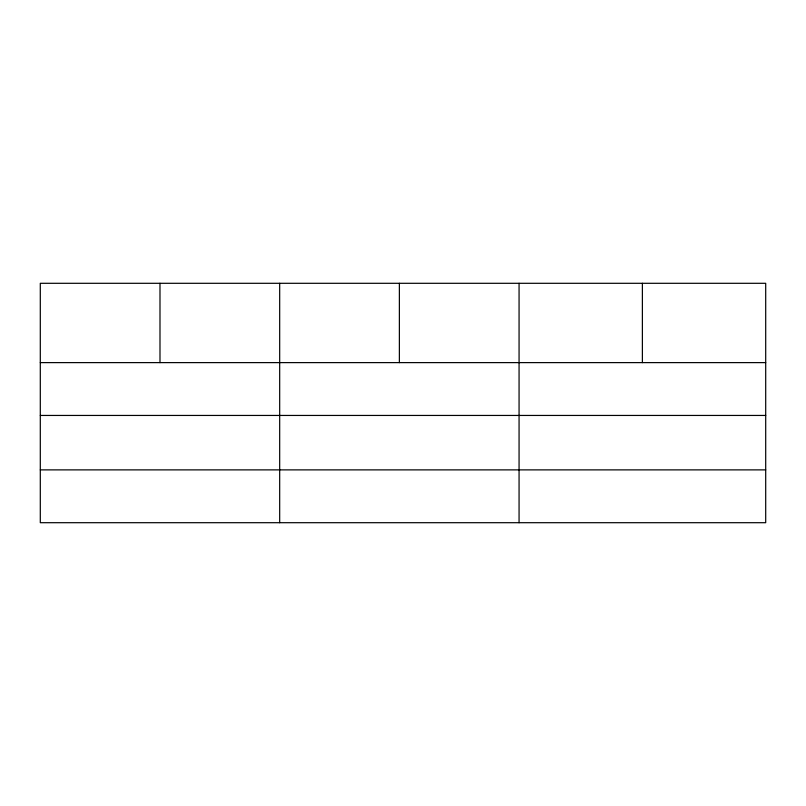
<?xml version="1.0" encoding="UTF-8"?>
<svg xmlns="http://www.w3.org/2000/svg" width="806" height="806" viewBox="0 0 806 806"><rect width="100%" height="100%" fill="white"/><g stroke="black" fill="none" stroke-linecap="round" stroke-linejoin="round"><path stroke-width="1.21" d="M765.7 415.443L765.7 283.299L40.3 283.299L40.3 522.701L765.7 522.701L765.7 415.443L40.3 415.443M40.3 362.619L765.7 362.619M40.3 469.878L765.7 469.878M642.382 283.299L642.382 362.619M519.064 283.299L519.064 522.701M399.373 283.299L399.373 362.619M279.682 283.299L279.682 522.701M159.991 283.299L159.991 362.619"/></g></svg>
